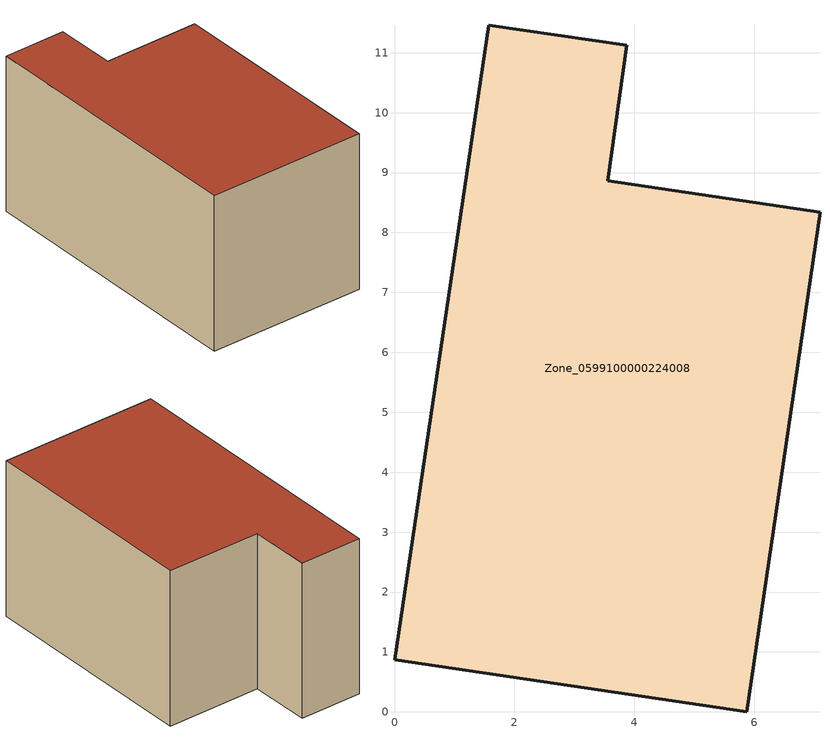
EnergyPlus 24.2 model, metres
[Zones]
Zone_0599100000224008
 floor ground (C_G): 3.56,8.86 7.1,8.34 5.88,0 0,0.87 1.57,11.46 3.88,11.12 z0
 wall outside (C_F): 0,0.87 5.88,0 7.1,8.34 3.56,8.86 3.88,11.12 1.57,11.46 0,0.87 z0:5.89
 roof outside (C_R): 3.88,11.12 1.57,11.46 0,0.87 5.88,0 7.1,8.34 3.56,8.86 z5.89
[BUILDING]
Pand.0599100000224008: North Axis=0; Terrain=City; Loads Convergence Tolerance Value=0.04; Temperature Convergence Tolerance Value=0.4; Solar Distribution=FullExterior; Maximum Number of Warmup Days=25; Minimum Number of Warmup Days=1
[Site:Location]
Rotterdam.The.Hague.AP_ZH_NLD Design_Conditions: Latitude=51.96; Longitude=4.45; Time Zone=1; Elevation=-4.5
[SITE:GROUNDTEMPERATURE:BUILDINGSURFACE]
18, 18, 18, 18, 18, 18, 18, 18, 18, 18, 18, 18
[MATERIAL] Thermal Absorptance=0.9; Solar Absorptance=0.7; Visible Absorptance=0.7
Name | Roughness | Thickness | Conductivity | Density | Specific Heat
G.TC.1946-1964 | MediumSmooth | 0.15 | 1 | 540 | 1210
F.TC.1946-1964 | Rough | 0.3 | 0.857143 | 1920 | 840
R.TC.1946-1964 | MediumRough | 0.2 | 0.235294 | 1500 | 1000
[CONSTRUCTION]
C_G: G.TC.1946-1964
C_F: F.TC.1946-1964
C_R: R.TC.1946-1964
[ZONE]
Zone_0599100000224008: Type=1; Multiplier=1; Ceiling Height=Autocalculate; Volume=Autocalculate; Floor Area=autocalculate; Part of Total Floor Area=Yes
[ZONEINFILTRATION:DESIGNFLOWRATE]
Infil_Zone_0599100000224008: Zone or ZoneList or Space or SpaceList=Zone_0599100000224008; Schedule=AlwaysOn; Design Flow Rate Calculation Method=Flow/Area; Flow Rate per Floor Area=0.003; Constant Term Coefficient=1; Temperature Term Coefficient=0; Velocity Term Coefficient=0; Velocity Squared Term Coefficient=0
[HVACTEMPLATE:ZONE:IDEALLOADSAIRSYSTEM]
Zone_0599100000224008: Maximum Heating Supply Air Temperature=50; Minimum Cooling Supply Air Temperature=13; Maximum Heating Supply Air Humidity Ratio=0.0156; Minimum Cooling Supply Air Humidity Ratio=0.0077; Heating Limit=NoLimit; Cooling Limit=NoLimit; Dehumidification Control Type=ConstantSensibleHeatRatio; Cooling Sensible Heat Ratio=0.7; Dehumidification Setpoint=60; Humidification Control Type=None; Humidification Setpoint=30; Outdoor Air Method=None; Outdoor Air Flow Rate per Person=0.00944; Outdoor Air Flow Rate per Zone Floor Area=0; Outdoor Air Flow Rate per Zone=0; Demand Controlled Ventilation Type=None; Outdoor Air Economizer Type=NoEconomizer; Heat Recovery Type=None; Sensible Heat Recovery Effectiveness=0.7; Latent Heat Recovery Effectiveness=0.65
[ZONECONTROL:THERMOSTAT]
ThermostatControl_Zone_0599100000224008: Zone or ZoneList=Zone_0599100000224008; Control Type Schedule=DualSetpointControlType; Control 1=Thermostat_Zone_0599100000224008; Temperature Difference Between Cutout And Setpoint=0
[THERMOSTATSETPOINT:DUALSETPOINT]
Thermostat_Zone_0599100000224008: Heating Setpoint Temperature Schedule=HeatingSetpoint_Zone_0599100000224008; Cooling Setpoint Temperature Schedule=CoolingSetpoint_Zone_0599100000224008
[SCHEDULE:COMPACT]
HeatingSetpoint_Zone_0599100000224008: Through: 12/31, For: AllDays, Until: 24:00, 21
CoolingSetpoint_Zone_0599100000224008: Through: 12/31, For: AllDays, Until: 24:00, 24
DualSetpointControlType: Through: 12/31, For: AllDays, Until: 24:00, 4
AlwaysOn: Through: 12/31, For: AllDays, Until: 24:00, 1
